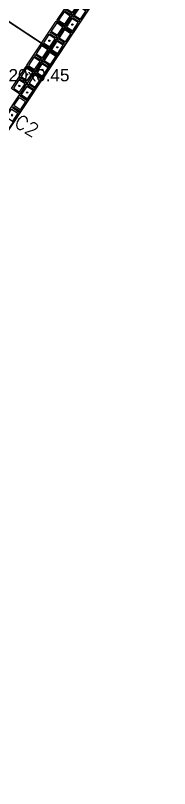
# Model space of a CAD drawing. Header units: metres. Extents: x -33.7 to 12.8, y -17.6 to 9.1.
# Drawn here: x -12.35 to -10.09, y -17.02 to -5.64 of the extents above; entities that cross this region are included whole.
import ezdxf
from ezdxf.enums import TextEntityAlignment as Align
from ezdxf.xclip import XClip

# ---------------------------------------------------------------- set-up
doc = ezdxf.new("R2010")
doc.units = ezdxf.units.M
doc.header["$XCLIPFRAME"] = 2
for name, color, linetype in [('BLOCK251', 1, 'Continuous'), ('CIMIENTO 004', 4, 'Continuous'), ('CUANT-MC1-NETO', 1, 'Continuous'), ('CUANT-TEXTO', 7, 'Continuous'), ('CUANT-TRASLAPE-ZAPATA', 8, 'Continuous'), ('CUANT-ZAPATAS', 5, 'Continuous'), ('TEX5', 4, 'Continuous'), ('ZAPATA', 6, 'Continuous')]:
    doc.layers.add(name, color=color, linetype=linetype)
doc.styles.add('ROMANS', font='romans')
doc.styles.get("Standard").update_dxf_attribs({"font": 'arial.ttf'})

# ---------------------------------------------------------------- blocks, each defined once
blk = doc.blocks.new('*U106')
for points in [[(-0.075, 0.4), (0.075, 0.4), (0.075, 0.01), (-0.075, 0.01)], [(0.055, 0.38), (-0.055, 0.38), (-0.055, 0.235), (0.055, 0.235)], [(0.055, 0.215), (-0.055, 0.215), (-0.055, 0.195), (0.055, 0.195)], [(0.055, 0.175), (-0.055, 0.175), (-0.055, 0.03), (0.055, 0.03)]]:
    blk.add_lwpolyline(points, close=True)
at = {"color": 251}
blk.add_lwpolyline([(-0.075, 0), (0.075, 0)], dxfattribs=at)
at = {"color": 3}
blk.add_circle((0, 0.307), 0.00953, dxfattribs=at)
blk = doc.blocks.new('*U105')
for points in [[(-0.075, 0.4), (0.075, 0.4), (0.075, 0.01), (-0.075, 0.01)], [(0.055, 0.38), (-0.055, 0.38), (-0.055, 0.235), (0.055, 0.235)], [(0.055, 0.215), (-0.055, 0.215), (-0.055, 0.195), (0.055, 0.195)], [(0.055, 0.175), (-0.055, 0.175), (-0.055, 0.03), (0.055, 0.03)]]:
    blk.add_lwpolyline(points, close=True)
at = {"color": 251}
blk.add_lwpolyline([(-0.075, 0), (0.075, 0)], dxfattribs=at)
at = {"color": 3}
blk.add_circle((0, 0.307), 0.00953, dxfattribs=at)
blk = doc.blocks.new('*U366')
for points in [[(-0.075, 0.4), (0.075, 0.4), (0.075, 0.01), (-0.075, 0.01)], [(0.055, 0.38), (-0.055, 0.38), (-0.055, 0.235), (0.055, 0.235)], [(0.055, 0.215), (-0.055, 0.215), (-0.055, 0.195), (0.055, 0.195)], [(0.055, 0.175), (-0.055, 0.175), (-0.055, 0.03), (0.055, 0.03)]]:
    blk.add_lwpolyline(points, close=True)
at = {"color": 251}
blk.add_lwpolyline([(-0.075, 0), (0.075, 0)], dxfattribs=at)
at = {"color": 3}
for centre in [(0, 0.307), (0, 0.102)]:
    blk.add_circle(centre, 0.00953, dxfattribs=at)
blk = doc.blocks.new('*U516')
for points in [[(-0.075, 0.4), (0.075, 0.4), (0.075, 0.01), (-0.075, 0.01)], [(0.055, 0.38), (-0.055, 0.38), (-0.055, 0.235), (0.055, 0.235)], [(0.055, 0.38), (-0.055, 0.38), (-0.055, 0.235), (0.055, 0.235)], [(0.055, 0.215), (-0.055, 0.215), (-0.055, 0.195), (0.055, 0.195)], [(0.055, 0.175), (-0.055, 0.175), (-0.055, 0.03), (0.055, 0.03)]]:
    blk.add_lwpolyline(points, close=True)
blk.add_lwpolyline([(0.055, 0.21), (0.055, 0.215), (-0.055, 0.215), (-0.055, 0.21)])
at = {"color": 251}
blk.add_lwpolyline([(-0.075, 0), (0.075, 0)], dxfattribs=at)
blk = doc.blocks.new('*U517')
for points in [[(-0.075, 0.4), (0.075, 0.4), (0.075, 0.01), (-0.075, 0.01)], [(0.055, 0.38), (-0.055, 0.38), (-0.055, 0.235), (0.055, 0.235)], [(0.055, 0.215), (-0.055, 0.215), (-0.055, 0.195), (0.055, 0.195)], [(0.055, 0.175), (-0.055, 0.175), (-0.055, 0.03), (0.055, 0.03)]]:
    blk.add_lwpolyline(points, close=True)
at = {"color": 251}
blk.add_lwpolyline([(-0.075, 0), (0.075, 0)], dxfattribs=at)
at = {"color": 3}
blk.add_circle((0, 0.307), 0.00953, dxfattribs=at)
blk = doc.blocks.new('*U371')
for points in [[(-0.075, 0.4), (0.075, 0.4), (0.075, 0.01), (-0.075, 0.01)], [(0.055, 0.38), (-0.055, 0.38), (-0.055, 0.235), (0.055, 0.235)], [(0.055, 0.215), (-0.055, 0.215), (-0.055, 0.195), (0.055, 0.195)], [(0.055, 0.175), (-0.055, 0.175), (-0.055, 0.03), (0.055, 0.03)]]:
    blk.add_lwpolyline(points, close=True)
at = {"color": 251}
blk.add_lwpolyline([(-0.075, 0), (0.075, 0)], dxfattribs=at)
at = {"color": 3}
blk.add_circle((0, 0.102), 0.00953, dxfattribs=at)
blk = doc.blocks.new('*U451')
for points in [[(-0.075, 0.4), (0.075, 0.4), (0.075, 0.01), (-0.075, 0.01)], [(0.055, 0.38), (-0.055, 0.38), (-0.055, 0.235), (0.055, 0.235)], [(0.055, 0.215), (-0.055, 0.215), (-0.055, 0.195), (0.055, 0.195)], [(0.055, 0.175), (-0.055, 0.175), (-0.055, 0.03), (0.055, 0.03)]]:
    blk.add_lwpolyline(points, close=True)
at = {"color": 3}
blk.add_circle((0, 0.307), 0.00953, dxfattribs=at)

msp = doc.modelspace()

# ---------------------------------------------------------------- linework, layer by layer
at = {"layer": 'CIMIENTO 004'}
msp.add_lwpolyline([(-17.157, -14.407), (-10.092, -3.764)], dxfattribs=at)
at = {"layer": 'CUANT-MC1-NETO'}
msp.add_lwpolyline([(-18.288, -14.4), (-18.248, -14.324), (-17.458, -14.849), (-13.101, -8.292), (-13.937, -7.737), (-13.774, -7.492), (-12.941, -8.046), (-11.723, -6.213), (-12.052, -5.994), (-12.557, -5.659), (-11.354, -3.847), (-11.299, -3.764), (-10.092, -3.764), (-10.516, -4.403), (-11.719, -6.215), (-12.936, -8.048), (-13.099, -8.294), (-17.157, -14.407), (-17.318, -14.64), (-17.727, -16.29), (-18.938, -17.021), (-33.735, -13.353), (-33.495, -12.382), (-18.697, -16.05)], close=True, dxfattribs=at)
at = {"layer": 'CUANT-TRASLAPE-ZAPATA'}
msp.add_lwpolyline([(-13.774, -7.492), (-13.774, -7.492), (-12.557, -5.659), (-12.557, -5.659), (-12.557, -5.659), (-12.052, -5.994), (-11.723, -6.213), (-12.941, -8.046), (-13.774, -7.492)], close=True, dxfattribs=at)
at = {"layer": 'CUANT-ZAPATAS'}
msp.add_lwpolyline([(-12.941, -8.046), (-11.723, -6.213), (-13.556, -4.995), (-14.774, -6.828)], close=True, dxfattribs=at)
at = {"layer": 'ZAPATA'}
msp.add_lwpolyline([(-14.238, -6.022), (-14.774, -6.827), (-12.941, -8.045), (-11.724, -6.213), (-13.556, -4.995), (-14.072, -5.772)], dxfattribs=at)

# ---------------------------------------------------------------- block references
at = {"layer": 'BLOCK251', "rotation": 146.4290513009439}
for name, p in [('*U371', (-11.464, -5.423)), ('*U106', (-11.348, -5.52)), ('*U517', (-11.685, -5.757)), ('*U106', (-11.569, -5.854)), ('*U516', (-11.907, -6.09)), ('*U105', (-11.79, -6.187)), ('*U366', (-12.128, -6.423)), ('*U106', (-12.011, -6.52))]:
    msp.add_blockref(name, p, dxfattribs=at)
at = {"layer": 'BLOCK251'}
ref = msp.add_blockref('*U451', (-12.233, -6.853), dxfattribs=dict(at, xscale=-1, rotation=146.3860430117086))
XClip(ref).set_block_clipping_path([(-0.0749119272, 0), (0.0749999999, 0.3778970255)])

# ---------------------------------------------------------------- texts
at = {"layer": 'CUANT-TEXTO'}
msp.add_text('Z1-b (centro) | 2.20x2.20x0.45', height=0.18, dxfattribs=at).set_placement((-13.249, -6.52), align=Align.MIDDLE_CENTER)
at = {"layer": 'TEX5', "style": 'ROMANS'}
msp.add_text('C2', height=0.2, rotation=328.3925, dxfattribs=at).set_placement((-12.089, -7.443), align=Align.RIGHT)

doc.saveas('drawing.dxf')
